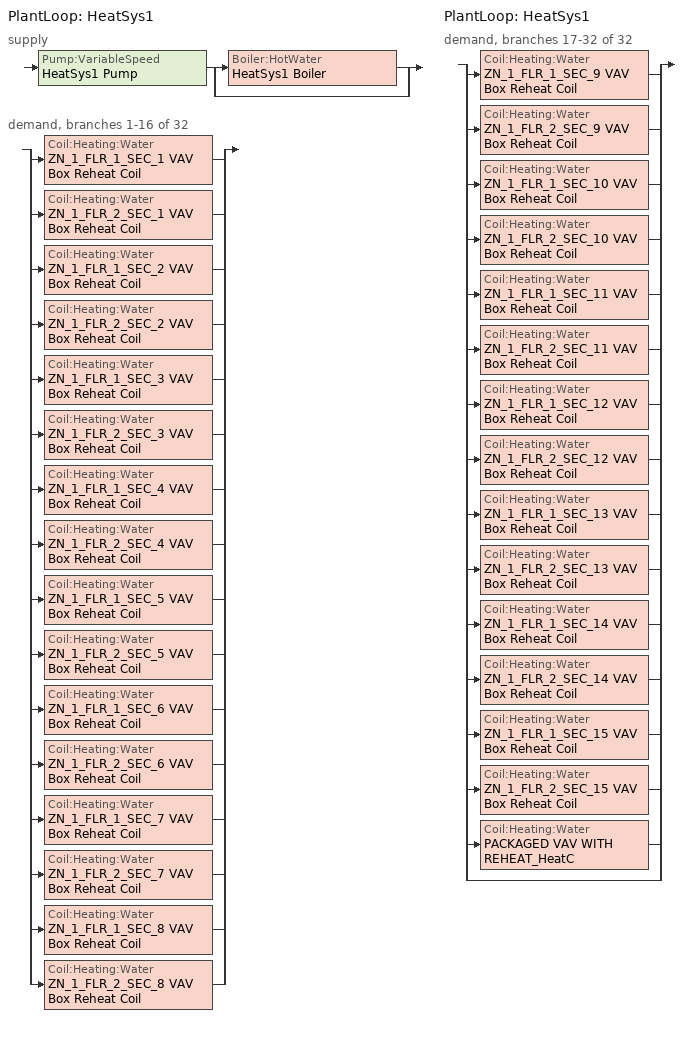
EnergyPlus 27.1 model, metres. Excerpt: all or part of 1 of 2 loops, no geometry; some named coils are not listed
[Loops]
PlantLoop 'HeatSys1'
 supply: Pump:VariableSpeed 'HeatSys1 Pump' > split
  | Boiler:HotWater 'HeatSys1 Boiler'
  | bypass
 demand, branches 1-16 of 32: split
  | Coil:Heating:Water 'ZN_1_FLR_1_SEC_1 VAV Box Reheat Coil'
  | Coil:Heating:Water 'ZN_1_FLR_2_SEC_1 VAV Box Reheat Coil'
  | Coil:Heating:Water 'ZN_1_FLR_1_SEC_2 VAV Box Reheat Coil'
  | Coil:Heating:Water 'ZN_1_FLR_2_SEC_2 VAV Box Reheat Coil'
  | Coil:Heating:Water 'ZN_1_FLR_1_SEC_3 VAV Box Reheat Coil'
  | Coil:Heating:Water 'ZN_1_FLR_2_SEC_3 VAV Box Reheat Coil'
  | Coil:Heating:Water 'ZN_1_FLR_1_SEC_4 VAV Box Reheat Coil'
  | Coil:Heating:Water 'ZN_1_FLR_2_SEC_4 VAV Box Reheat Coil'
  | Coil:Heating:Water 'ZN_1_FLR_1_SEC_5 VAV Box Reheat Coil'
  | Coil:Heating:Water 'ZN_1_FLR_2_SEC_5 VAV Box Reheat Coil'
  | Coil:Heating:Water 'ZN_1_FLR_1_SEC_6 VAV Box Reheat Coil'
  | Coil:Heating:Water 'ZN_1_FLR_2_SEC_6 VAV Box Reheat Coil'
  | Coil:Heating:Water 'ZN_1_FLR_1_SEC_7 VAV Box Reheat Coil'
  | Coil:Heating:Water 'ZN_1_FLR_2_SEC_7 VAV Box Reheat Coil'
  | Coil:Heating:Water 'ZN_1_FLR_1_SEC_8 VAV Box Reheat Coil'
  | Coil:Heating:Water 'ZN_1_FLR_2_SEC_8 VAV Box Reheat Coil'
PlantLoop 'HeatSys1'
 demand, branches 17-32 of 32: split
  | Coil:Heating:Water 'ZN_1_FLR_1_SEC_9 VAV Box Reheat Coil'
  | Coil:Heating:Water 'ZN_1_FLR_2_SEC_9 VAV Box Reheat Coil'
  | Coil:Heating:Water 'ZN_1_FLR_1_SEC_10 VAV Box Reheat Coil'
  | Coil:Heating:Water 'ZN_1_FLR_2_SEC_10 VAV Box Reheat Coil'
  | Coil:Heating:Water 'ZN_1_FLR_1_SEC_11 VAV Box Reheat Coil'
  | Coil:Heating:Water 'ZN_1_FLR_2_SEC_11 VAV Box Reheat Coil'
  | Coil:Heating:Water 'ZN_1_FLR_1_SEC_12 VAV Box Reheat Coil'
  | Coil:Heating:Water 'ZN_1_FLR_2_SEC_12 VAV Box Reheat Coil'
  | Coil:Heating:Water 'ZN_1_FLR_1_SEC_13 VAV Box Reheat Coil'
  | Coil:Heating:Water 'ZN_1_FLR_2_SEC_13 VAV Box Reheat Coil'
  | Coil:Heating:Water 'ZN_1_FLR_1_SEC_14 VAV Box Reheat Coil'
  | Coil:Heating:Water 'ZN_1_FLR_2_SEC_14 VAV Box Reheat Coil'
  | Coil:Heating:Water 'ZN_1_FLR_1_SEC_15 VAV Box Reheat Coil'
  | Coil:Heating:Water 'ZN_1_FLR_2_SEC_15 VAV Box Reheat Coil'
  | Coil:Heating:Water 'PACKAGED VAV WITH REHEAT_HeatC'
  | bypass
[Coil:Heating:Water] Availability Schedule=ALWAYS_ON; U-Factor Times Area Value {W/K}=AUTOSIZE; Maximum Water Flow Rate {m3/s}=AUTOSIZE; Performance Input Method=UFactorTimesAreaAndDesignWaterFlowRate; Rated Capacity {W}=AUTOSIZE; Rated Inlet Water Temperature {C}=82.2; Rated Inlet Air Temperature {C}=16.6; Rated Outlet Water Temperature {C}=71.1; Rated Outlet Air Temperature {C}=32.2
ZN_1_FLR_1_SEC_1 VAV Box Reheat Coil; ZN_1_FLR_2_SEC_1 VAV Box Reheat Coil; ZN_1_FLR_1_SEC_2 VAV Box Reheat Coil; ZN_1_FLR_2_SEC_2 VAV Box Reheat Coil; ZN_1_FLR_1_SEC_3 VAV Box Reheat Coil; ZN_1_FLR_2_SEC_3 VAV Box Reheat Coil; ZN_1_FLR_1_SEC_4 VAV Box Reheat Coil; ZN_1_FLR_2_SEC_4 VAV Box Reheat Coil; ZN_1_FLR_1_SEC_5 VAV Box Reheat Coil; ZN_1_FLR_2_SEC_5 VAV Box Reheat Coil; ZN_1_FLR_1_SEC_6 VAV Box Reheat Coil; ZN_1_FLR_2_SEC_6 VAV Box Reheat Coil; ZN_1_FLR_1_SEC_7 VAV Box Reheat Coil; ZN_1_FLR_2_SEC_7 VAV Box Reheat Coil; ZN_1_FLR_1_SEC_8 VAV Box Reheat Coil; ZN_1_FLR_2_SEC_8 VAV Box Reheat Coil; ZN_1_FLR_1_SEC_9 VAV Box Reheat Coil; ZN_1_FLR_2_SEC_9 VAV Box Reheat Coil; ZN_1_FLR_1_SEC_10 VAV Box Reheat Coil; ZN_1_FLR_2_SEC_10 VAV Box Reheat Coil; ZN_1_FLR_1_SEC_11 VAV Box Reheat Coil; ZN_1_FLR_2_SEC_11 VAV Box Reheat Coil; ZN_1_FLR_1_SEC_12 VAV Box Reheat Coil; ZN_1_FLR_2_SEC_12 VAV Box Reheat Coil; ZN_1_FLR_1_SEC_13 VAV Box Reheat Coil; ZN_1_FLR_2_SEC_13 VAV Box Reheat Coil; ZN_1_FLR_1_SEC_14 VAV Box Reheat Coil; ZN_1_FLR_2_SEC_14 VAV Box Reheat Coil; ZN_1_FLR_1_SEC_15 VAV Box Reheat Coil; ZN_1_FLR_2_SEC_15 VAV Box Reheat Coil
[PlantLoop]
HeatSys1: Fluid Type=WATER; Plant Equipment Operation Scheme=HeatSys1 Loop Operation Scheme List; Maximum Loop Temperature {C}=100; Minimum Loop Temperature {C}=10; Maximum Loop Flow Rate {m3/s}=AUTOSIZE; Minimum Loop Flow Rate {m3/s}=0; Plant Loop Volume {m3}=AUTOSIZE; Load Distribution Scheme=Optimal
[Sizing:Plant]
HeatSys1: Loop Type=Heating; Design Loop Exit Temperature {C}=82; Loop Design Temperature Difference {deltaC}=11
[SetpointManager:Scheduled] Control Variable=Temperature; Schedule=HW-Loop-Temp-Schedule
Name | Setpoint Node or NodeList
HeatSys1 Loop Setpoint Manager | HeatSys1 Supply Outlet Node
HeatSys1 Boiler Setpoint Manager | HeatSys1 Supply Equipment Outlet Node
[PlantEquipmentOperationSchemes]
HeatSys1 Loop Operation Scheme List: Control Scheme 1=HeatSys1 Operation Scheme; Control Scheme 1 Schedule=PlantOnSched
[PlantEquipmentOperation:HeatingLoad]
HeatSys1 Operation Scheme: Load Range 1 Lower Limit {W}=0; Load Range 1 Upper Limit {W}=1000000000000000; Range 1 Equipment List=HeatSys1 Equipment List
[PlantEquipmentList]
HeatSys1 Equipment List: HeatSys1 Boiler
[Pump:VariableSpeed]
HeatSys1 Pump: Design Maximum Flow Rate {m3/s}=AUTOSIZE; Design Pump Head {Pa}=15000; Design Power Consumption {W}=AUTOSIZE; Motor Efficiency=0.9; Fraction of Motor Inefficiencies to Fluid Stream=0; Coefficient 1 of the Part Load Performance Curve=0; Coefficient 2 of the Part Load Performance Curve=1; Coefficient 3 of the Part Load Performance Curve=0; Coefficient 4 of the Part Load Performance Curve=0; Design Minimum Flow Rate {m3/s}=0; Pump Control Type=Intermittent
[Boiler:HotWater]
HeatSys1 Boiler: Fuel Type=NATURALGAS; Nominal Capacity {W}=AUTOSIZE; Nominal Thermal Efficiency=0.8; Efficiency Curve Temperature Evaluation Variable=LeavingBoiler; Normalized Boiler Efficiency Curve=HeatSys1 Boiler Efficiency Curve; Design Water Flow Rate {m3/s}=AUTOSIZE; Minimum Part Load Ratio=0; Maximum Part Load Ratio=1.2; Optimum Part Load Ratio=1; Water Outlet Upper Temperature Limit {C}=95; Boiler Flow Mode=LeavingSetpointModulated
[Schedule:Compact]
ALWAYS_ON; PlantOnSched: Through: 12/31, For: AllDays, Until: 24:00, 1
HW-Loop-Temp-Schedule: Through: 12/31, For: AllDays, Until: 24:00, 60
[Curve:Quadratic]
HeatSys1 Boiler Efficiency Curve: Coefficient1 Constant=1; Coefficient2 x=0; Coefficient3 x**2=0; Minimum Value of x=0; Maximum Value of x=1
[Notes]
Building Description
30 zone PVAV
Start SimMetaData
WeatherFileName=USA_IL_Chicago-OHare_TMY2.epw
CodeStandard=ASHRAE 90.1-2004
Std62Version=2004
RoofConstruction=Insulation Entirely Above Deck
ExtWallConstruction=Steel-Framed
End SimMetaData
Start WebInterface Parameters
ANNUAL_AVERAGE_INFILTRATION_RATE=0.5
AREA_PERCENTAGE=5
BACK_FINS_OF=    0.00
BACK_FINS_PF=    0.00
BACK_GLAZING_FRACTION=40
BACK_OVERHANGS_OF=    0.00
BACK_OVERHANGS_PF=    0.00
BUILDING_DESCRIPTION=30 zone PVAV
BUILDING_TYPE=Office/Professional
CITY=CHICAGO-OHARE
CODE_STANDARD=ASHRAE 90.1-2004
CONTROL_TYPE=Stepped
COOLING_COP=3.0
COUNTRY=USA
DAYLIGHTING_ILLUMINANCE_SETPOINT=  398.26
ELECTRICAL_PLUG_INTENSITY=    7.86
EMAIL_ADDRESS=thong@lbl.gov
EXTERIOR_LIGHTING=    0.00
FAN_STATIC_PRESSURE=  497.82
FRONT_FINS_OF=    0.00
FRONT_FINS_PF=    0.00
FRONT_GLAZING_FRACTION=40
FRONT_OVERHANGS_OF=    0.00
FRONT_OVERHANGS_PF=    0.00
FUEL=Natural Gas
GAS_APPLIANCE_INTENSITY=    0.00
GEOMETRY_CONFIGURATION=4
GEOMETRY_PARAMETERS_END_1=   15.00
GEOMETRY_PARAMETERS_END_2=   15.00
GEOMETRY_PARAMETERS_HEIGHT=    3.80
GEOMETRY_PARAMETERS_LENGTH=   40.00
GEOMETRY_PARAMETERS_LENGTH_2=    0.00
GEOMETRY_PARAMETERS_OFFSET_1=   15.00
GEOMETRY_PARAMETERS_OFFSET_2=   15.00
GEOMETRY_PARAMETERS_OFFSET_3=    0.00
GEOMETRY_PARAMETERS_WIDTH=   40.00
GEOMETRY_PARAMETERS_WIDTH_2=   40.00
HEATING_COP=3.0
HEATING_EFFICIENCY=80
HVAC_APPENDIX_G=Packaged VAV w/Reheat (System 5)
HVAC_COOLING=Packaged Unit
HVAC_HEATING=Packaged Unit
HVAC_TYPE=1
INSTALLATION_TYPE=1
INSTALLED_CAPACITY=0.00
INTEGRATION_MODE=Roof only
INVERTER_EFFICIENCY=91
LEFT_FINS_OF=    0.00
LEFT_FINS_PF=    0.00
LEFT_GLAZING_FRACTION=40
LEFT_OVERHANGS_OF=    0.00
LEFT_OVERHANGS_PF=    0.00
LIGHTING_POWER_DENSITY=   10.76
MODEL=full
MOTORIZED_DAMPER=on
NUMBER_OF_FLOORS=2
NUMBER_OF_STEPS=3
OA_VENT_PER_AREA=    0.30
OA_VENT_PER_PERSON=    2.36
PANEL_EFFICIENCY=10.00
